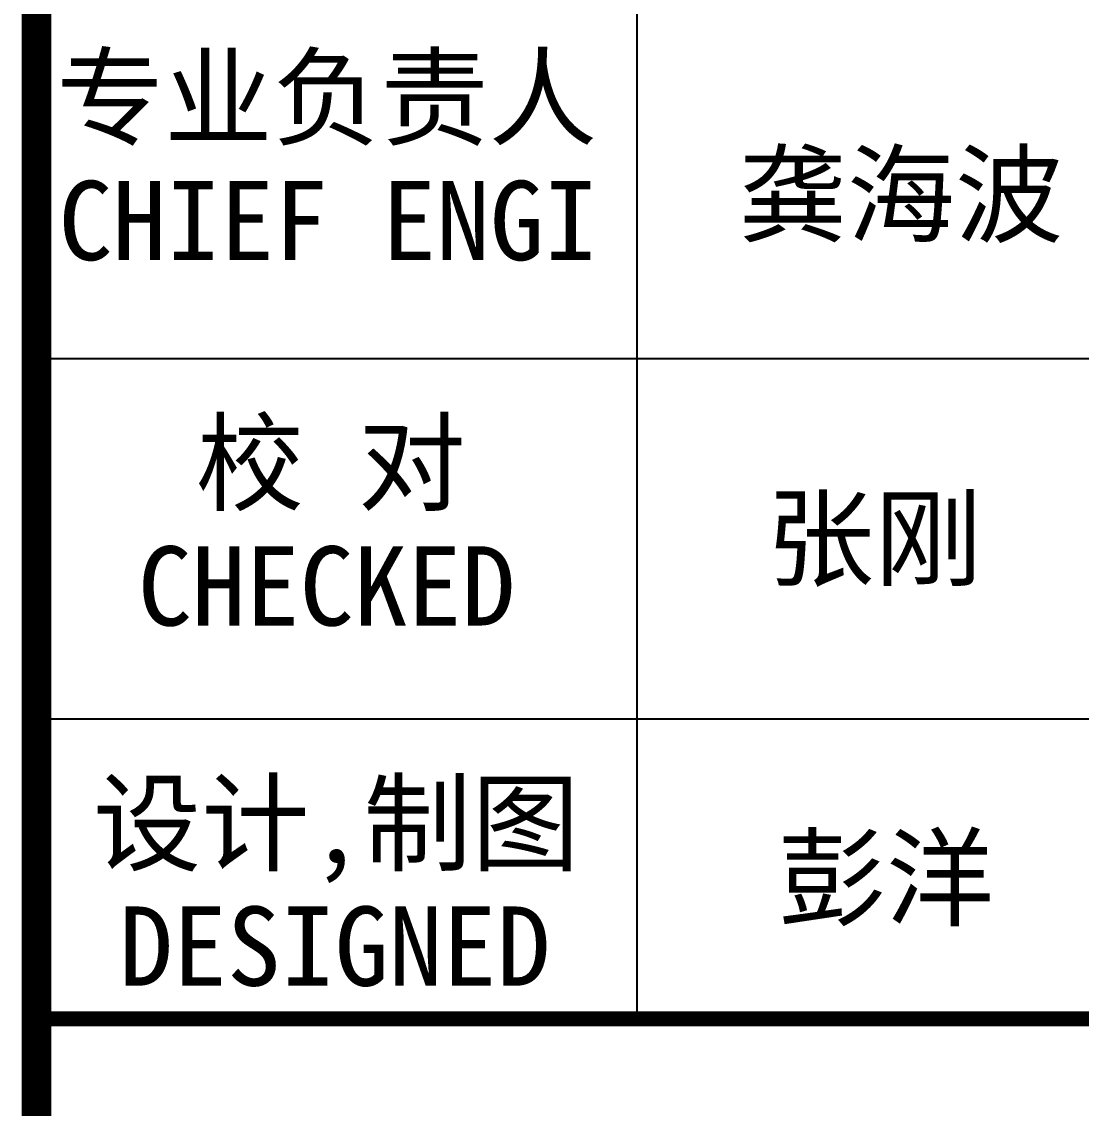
# Model space of a CAD drawing. Extents: x 32461 to 402082, y -617694 to 182569.
# Drawn here: x 225910 to 226789, y -5912 to -5011 of the extents above; entities that cross this region are included whole.
import ezdxf

# ---------------------------------------------------------------- set-up
doc = ezdxf.new("R2010")
doc.units = 0
doc.header["$LTSCALE"] = 1000
doc.header["$MEASUREMENT"] = 0
doc.layers.add('图框', color=4, linetype='CONTINUOUS')
doc.styles.add('STYLE-黑体', font='simhei.ttf')

msp = doc.modelspace()

# ---------------------------------------------------------------- linework, layer by layer
at = {"layer": '图框', "color": 0}
for p, q in [((225922.68, -5290.09), (227424.99, -5290.09)), ((225922.68, -5588.89), (227424.99, -5588.89))]:
    msp.add_line(p, q, dxfattribs=at)
at = {"layer": '图框', "color": 4, "const_width": 24.65}
msp.add_lwpolyline([(225922.68, -1956.83), (227424.99, -1956.83), (227424.99, -11956.83), (225922.68, -11956.83)], close=True, dxfattribs=at)
at = {"layer": '图框', "color": 0, "const_width": 12.5}
msp.add_lwpolyline([(225922.68, -4144.69), (227424.99, -4144.69), (227424.99, -6684.49), (225922.68, -6684.49)], close=True, dxfattribs=at)
at = {"layer": '图框', "color": 0}
msp.add_lwpolyline([(226420.68, -5837.89), (226420.68, -4393.69)], dxfattribs=at)
at = {"layer": '图框', "color": 0, "const_width": 12.5}
msp.add_lwpolyline([(225922.68, -5837.89), (227424.99, -5837.89)], dxfattribs=at)

# ---------------------------------------------------------------- texts
at = {"layer": '图框', "color": 0, "style": 'STYLE-黑体'}
for s, p in [('专业负责人', (225938.94, -5106.27)), ('CHIEF ENGI', (225940.87, -5208.36)), ('校 对', (226054.6, -5409.43)), ('CHECKED  ', (226006.63, -5511.53)), ('设计,制图', (225969.54, -5708.23)), ('DESIGNED ', (225991.03, -5810.33))]:
    msp.add_text(s, height=65.736, dxfattribs=at).set_placement(p)
at = {"layer": '图框', "color": 4, "style": 'STYLE-黑体'}
for s, p in [('龚海波', (226504.91, -5186.86)), ('张刚', (226527.64, -5472)), ('彭洋', (226537.23, -5753.82))]:
    msp.add_text(s, height=65.736, dxfattribs=at).set_placement(p)

doc.saveas('drawing.dxf')
